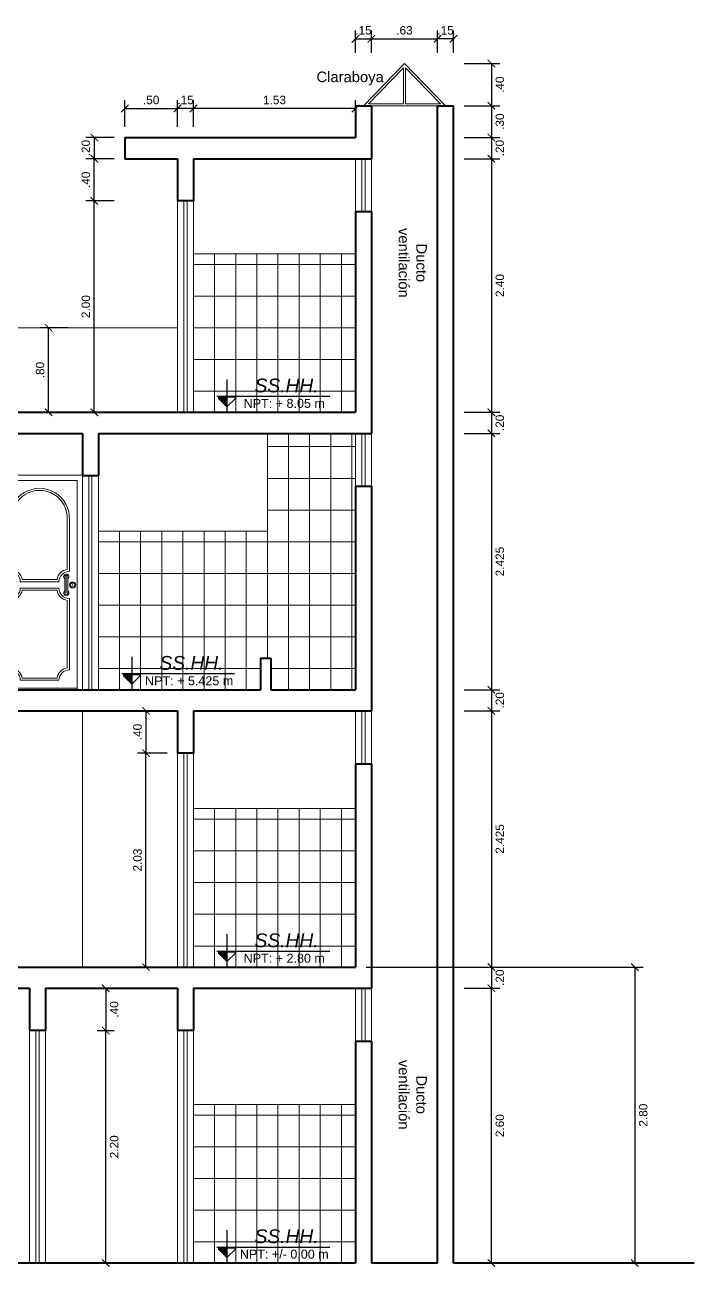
# Model space of a CAD drawing. Header units: millimetres. Extents: x 107 to 277, y 11 to 70.
# Drawn here: x 145.31 to 151.65, y 12.04 to 23.8 of the extents above; entities that cross this region are included whole.
import ezdxf

# ---------------------------------------------------------------- set-up
doc = ezdxf.new("R2010")
doc.units = ezdxf.units.MM
doc.header["$PDMODE"] = 32
doc.linetypes.add('HIDDEN2', pattern=[4.7625, 3.175, -1.5875])
doc.layers.get('0').update_dxf_attribs({"lineweight": 0})
doc.layers.get('Defpoints').update_dxf_attribs({"color": 167, "lineweight": 0})
for name, color, linetype, lineweight in [('A-Dims', 22, 'Continuous', 0), ('A-Stair', 53, 'Continuous', 0), ('A-Text', 30, 'Continuous', 30), ('A-Wall', 153, 'Continuous', 40), ('A-Window Glass', 111, 'Continuous', 0), ('ARQ-PORTAS', 124, 'Continuous', 0), ('linea fachada', 181, 'Continuous', 40), ('muros bajos', 223, 'HIDDEN2', 18)]:
    doc.layers.add(name, color=color, linetype=linetype, lineweight=lineweight)
doc.styles.add('ejes', font='swissel.ttf')
doc.dimstyles.new('DIM50', dxfattribs={"dimtxt": 0.08, "dimasz": 0.07, "dimexe": 0.08, "dimexo": 0.1, "dimgap": 0.04, "dimtad": 2, "dimzin": 4, "dimdsep": 46, "dimtxsty": 'ejes', "dimblk": 'ARCHTICK', "dimcen": 0.05, "dimadec": 0, "dimazin": 0, "dimtfac": 1, "dimtix": 1, "dimtmove": 0, "dimatfit": 3, "dimfxl": 0.08, "dimarcsym": 0})

# ---------------------------------------------------------------- blocks, each defined once
blk = doc.blocks.new('_ArchTick')
at = {"color": 0, "linetype": 'ByBlock', "const_width": 0.15}
blk.add_lwpolyline([(-0.5, -0.5), (0.5, 0.5)], dxfattribs=at)
blk = doc.blocks.new('*D335')
at = {"layer": 'A-Dims', "color": 0, "lineweight": -2}
for p, q in [((146.16, 22.733), (145.892, 22.733)), ((145.972, 22.733), (145.972, 22.533)), ((146.16, 22.533), (145.892, 22.533))]:
    blk.add_line(p, q, dxfattribs=at)
at = {"layer": 'Defpoints', "color": 0}
for p in [(146.26, 22.733), (145.972, 22.533), (146.26, 22.533)]:
    blk.add_point(p, dxfattribs=at)
at = {"layer": 'A-Dims', "color": 0, "lineweight": -2, "xscale": 0.07, "yscale": 0.07, "zscale": 0.07}
for p, rotation in [((145.972, 22.733), 270), ((145.972, 22.533), 90)]:
    blk.add_blockref('_ArchTick', p, dxfattribs=dict(at, rotation=rotation))
at = {"layer": 'A-Dims', "color": 0, "insert": (145.892, 22.633), "char_height": 0.08, "attachment_point": 5, "rotation": 90, "style": 'ejes'}
blk.add_mtext('.20', dxfattribs=at)
blk = doc.blocks.new('*D336')
at = {"layer": 'A-Dims', "color": 0, "lineweight": -2}
for p, q in [((146.16, 22.533), (145.892, 22.533)), ((145.972, 22.133), (145.972, 22.533)), ((146.16, 22.133), (145.892, 22.133))]:
    blk.add_line(p, q, dxfattribs=at)
at = {"layer": 'Defpoints', "color": 0}
for p in [(145.972, 22.533), (146.26, 22.533), (146.26, 22.133)]:
    blk.add_point(p, dxfattribs=at)
at = {"layer": 'A-Dims', "color": 0, "lineweight": -2, "xscale": 0.07, "yscale": 0.07, "zscale": 0.07}
for p, rotation in [((145.972, 22.533), 90), ((145.972, 22.133), 270)]:
    blk.add_blockref('_ArchTick', p, dxfattribs=dict(at, rotation=rotation))
at = {"layer": 'A-Dims', "color": 0, "insert": (145.892, 22.333), "char_height": 0.08, "attachment_point": 5, "rotation": 90, "style": 'ejes'}
blk.add_mtext('.40', dxfattribs=at)
blk = doc.blocks.new('*D337')
at = {"layer": 'A-Dims', "color": 0, "lineweight": -2}
for p, q in [((145.726, 20.933), (145.459, 20.933)), ((145.539, 20.133), (145.539, 20.933)), ((145.726, 20.133), (145.459, 20.133))]:
    blk.add_line(p, q, dxfattribs=at)
at = {"layer": 'Defpoints', "color": 0}
for p in [(145.539, 20.933), (145.826, 20.933), (145.826, 20.133)]:
    blk.add_point(p, dxfattribs=at)
at = {"layer": 'A-Dims', "color": 0, "lineweight": -2, "xscale": 0.07, "yscale": 0.07, "zscale": 0.07}
for p, rotation in [((145.539, 20.933), 90), ((145.539, 20.133), 270)]:
    blk.add_blockref('_ArchTick', p, dxfattribs=dict(at, rotation=rotation))
at = {"layer": 'A-Dims', "color": 0, "insert": (145.459, 20.533), "char_height": 0.08, "attachment_point": 5, "rotation": 90, "style": 'ejes'}
blk.add_mtext('.80', dxfattribs=at)
blk = doc.blocks.new('*D338')
at = {"layer": 'A-Dims', "color": 0, "lineweight": -2}
for p, q in [((146.16, 22.133), (145.892, 22.133)), ((145.972, 20.133), (145.972, 22.133)), ((146.16, 20.133), (145.892, 20.133))]:
    blk.add_line(p, q, dxfattribs=at)
at = {"layer": 'Defpoints', "color": 0}
for p in [(145.972, 22.133), (146.26, 22.133), (146.26, 20.133)]:
    blk.add_point(p, dxfattribs=at)
at = {"layer": 'A-Dims', "color": 0, "lineweight": -2, "xscale": 0.07, "yscale": 0.07, "zscale": 0.07}
for p, rotation in [((145.972, 22.133), 90), ((145.972, 20.133), 270)]:
    blk.add_blockref('_ArchTick', p, dxfattribs=dict(at, rotation=rotation))
at = {"layer": 'A-Dims', "color": 0, "insert": (145.892, 21.133), "char_height": 0.08, "attachment_point": 5, "rotation": 90, "style": 'ejes'}
blk.add_mtext('2.00', dxfattribs=at)
blk = doc.blocks.new('*D339')
at = {"layer": 'A-Dims', "color": 0, "lineweight": -2}
for p, q in [((146.26, 22.833), (146.26, 23.088)), ((146.76, 22.833), (146.76, 23.088)), ((146.26, 23.008), (146.76, 23.008))]:
    blk.add_line(p, q, dxfattribs=at)
at = {"layer": 'Defpoints', "color": 0}
for p in [(146.76, 23.008), (146.26, 22.733), (146.76, 22.733)]:
    blk.add_point(p, dxfattribs=at)
at = {"layer": 'A-Dims', "color": 0, "lineweight": -2, "xscale": 0.07, "yscale": 0.07, "zscale": 0.07, "rotation": 180}
blk.add_blockref('_ArchTick', (146.26, 23.008), dxfattribs=at)
at = {"layer": 'A-Dims', "color": 0, "lineweight": -2, "xscale": 0.07, "yscale": 0.07, "zscale": 0.07}
blk.add_blockref('_ArchTick', (146.76, 23.008), dxfattribs=at)
at = {"layer": 'A-Dims', "color": 0, "insert": (146.51, 23.088), "char_height": 0.08, "attachment_point": 5, "style": 'ejes'}
blk.add_mtext('.50', dxfattribs=at)
blk = doc.blocks.new('*D340')
at = {"layer": 'A-Dims', "color": 0, "lineweight": -2}
for p, q in [((146.76, 22.833), (146.76, 23.088)), ((146.91, 22.833), (146.91, 23.088)), ((146.91, 23.008), (146.76, 23.008))]:
    blk.add_line(p, q, dxfattribs=at)
at = {"layer": 'Defpoints', "color": 0}
for p in [(146.76, 23.008), (146.76, 22.733), (146.91, 22.733)]:
    blk.add_point(p, dxfattribs=at)
at = {"layer": 'A-Dims', "color": 0, "lineweight": -2, "xscale": 0.07, "yscale": 0.07, "zscale": 0.07}
blk.add_blockref('_ArchTick', (146.76, 23.008), dxfattribs=at)
at = {"layer": 'A-Dims', "color": 0, "lineweight": -2, "xscale": 0.07, "yscale": 0.07, "zscale": 0.07, "rotation": 180}
blk.add_blockref('_ArchTick', (146.91, 23.008), dxfattribs=at)
at = {"layer": 'A-Dims', "color": 0, "insert": (146.835, 23.088), "char_height": 0.08, "attachment_point": 5, "style": 'ejes'}
blk.add_mtext('.15', dxfattribs=at)
blk = doc.blocks.new('*D341')
at = {"layer": 'A-Dims', "color": 0, "lineweight": -2}
for p, q in [((146.91, 22.833), (146.91, 23.088)), ((148.444, 22.833), (148.444, 23.088)), ((148.444, 23.008), (146.91, 23.008))]:
    blk.add_line(p, q, dxfattribs=at)
at = {"layer": 'Defpoints', "color": 0}
for p in [(146.91, 23.008), (146.91, 22.733), (148.444, 22.733)]:
    blk.add_point(p, dxfattribs=at)
at = {"layer": 'A-Dims', "color": 0, "lineweight": -2, "xscale": 0.07, "yscale": 0.07, "zscale": 0.07, "rotation": 180}
blk.add_blockref('_ArchTick', (146.91, 23.008), dxfattribs=at)
at = {"layer": 'A-Dims', "color": 0, "lineweight": -2, "xscale": 0.07, "yscale": 0.07, "zscale": 0.07}
blk.add_blockref('_ArchTick', (148.444, 23.008), dxfattribs=at)
at = {"layer": 'A-Dims', "color": 0, "insert": (147.677, 23.088), "char_height": 0.08, "attachment_point": 5, "style": 'ejes'}
blk.add_mtext('1.53', dxfattribs=at)
blk = doc.blocks.new('*D342')
at = {"layer": 'A-Dims', "color": 0, "lineweight": -2}
for p, q in [((145.999, 14.683), (146.16, 14.683)), ((146.08, 14.683), (146.08, 14.283)), ((145.999, 14.283), (146.16, 14.283))]:
    blk.add_line(p, q, dxfattribs=at)
at = {"layer": 'Defpoints', "color": 0}
for p in [(145.899, 14.683), (145.899, 14.283), (146.08, 14.283)]:
    blk.add_point(p, dxfattribs=at)
at = {"layer": 'A-Dims', "color": 0, "lineweight": -2, "xscale": 0.07, "yscale": 0.07, "zscale": 0.07}
for p, rotation in [((146.08, 14.683), 90), ((146.08, 14.283), 270)]:
    blk.add_blockref('_ArchTick', p, dxfattribs=dict(at, rotation=rotation))
at = {"layer": 'A-Dims', "color": 0, "insert": (146.16, 14.483), "char_height": 0.08, "attachment_point": 5, "rotation": 90, "style": 'ejes'}
blk.add_mtext('.40', dxfattribs=at)
blk = doc.blocks.new('*D343')
at = {"layer": 'A-Dims', "color": 0, "lineweight": -2}
for p, q in [((145.999, 14.283), (146.16, 14.283)), ((146.08, 12.083), (146.08, 14.283)), ((145.999, 12.083), (146.16, 12.083))]:
    blk.add_line(p, q, dxfattribs=at)
at = {"layer": 'Defpoints', "color": 0}
for p in [(145.899, 14.283), (146.08, 14.283), (145.899, 12.083)]:
    blk.add_point(p, dxfattribs=at)
at = {"layer": 'A-Dims', "color": 0, "lineweight": -2, "xscale": 0.07, "yscale": 0.07, "zscale": 0.07}
for p, rotation in [((146.08, 14.283), 90), ((146.08, 12.083), 270)]:
    blk.add_blockref('_ArchTick', p, dxfattribs=dict(at, rotation=rotation))
at = {"layer": 'A-Dims', "color": 0, "insert": (146.16, 13.183), "char_height": 0.08, "attachment_point": 5, "rotation": 90, "style": 'ejes'}
blk.add_mtext('2.20', dxfattribs=at)
blk = doc.blocks.new('*D349')
at = {"layer": 'A-Dims', "color": 0, "lineweight": -2}
for p, q in [((146.66, 17.308), (146.381, 17.308)), ((146.461, 17.308), (146.461, 16.908)), ((146.66, 16.908), (146.381, 16.908))]:
    blk.add_line(p, q, dxfattribs=at)
at = {"layer": 'Defpoints', "color": 0}
for p in [(146.76, 17.308), (146.461, 16.908), (146.76, 16.908)]:
    blk.add_point(p, dxfattribs=at)
at = {"layer": 'A-Dims', "color": 0, "lineweight": -2, "xscale": 0.07, "yscale": 0.07, "zscale": 0.07}
for p, rotation in [((146.461, 17.308), 90), ((146.461, 16.908), 270)]:
    blk.add_blockref('_ArchTick', p, dxfattribs=dict(at, rotation=rotation))
at = {"layer": 'A-Dims', "color": 0, "insert": (146.381, 17.108), "char_height": 0.08, "attachment_point": 5, "rotation": 90, "style": 'ejes'}
blk.add_mtext('.40', dxfattribs=at)
blk = doc.blocks.new('*D350')
at = {"layer": 'A-Dims', "color": 0, "lineweight": -2}
for p, q in [((146.66, 16.908), (146.381, 16.908)), ((146.461, 14.883), (146.461, 16.908)), ((146.66, 14.883), (146.381, 14.883))]:
    blk.add_line(p, q, dxfattribs=at)
at = {"layer": 'Defpoints', "color": 0}
for p in [(146.461, 16.908), (146.76, 16.908), (146.76, 14.883)]:
    blk.add_point(p, dxfattribs=at)
at = {"layer": 'A-Dims', "color": 0, "lineweight": -2, "xscale": 0.07, "yscale": 0.07, "zscale": 0.07}
for p, rotation in [((146.461, 16.908), 90), ((146.461, 14.883), 270)]:
    blk.add_blockref('_ArchTick', p, dxfattribs=dict(at, rotation=rotation))
at = {"layer": 'A-Dims', "color": 0, "insert": (146.381, 15.896), "char_height": 0.08, "attachment_point": 5, "rotation": 90, "style": 'ejes'}
blk.add_mtext('2.03', dxfattribs=at)
blk = doc.blocks.new('*D351')
at = {"layer": 'A-Dims', "color": 0, "lineweight": -2}
for p, q in [((149.221, 23.533), (149.221, 23.747)), ((149.371, 23.533), (149.371, 23.747)), ((149.371, 23.667), (149.221, 23.667))]:
    blk.add_line(p, q, dxfattribs=at)
at = {"layer": 'Defpoints', "color": 0}
for p in [(149.221, 23.667), (149.221, 23.433), (149.371, 23.433)]:
    blk.add_point(p, dxfattribs=at)
at = {"layer": 'A-Dims', "color": 0, "lineweight": -2, "xscale": 0.07, "yscale": 0.07, "zscale": 0.07}
blk.add_blockref('_ArchTick', (149.221, 23.667), dxfattribs=at)
at = {"layer": 'A-Dims', "color": 0, "lineweight": -2, "xscale": 0.07, "yscale": 0.07, "zscale": 0.07, "rotation": 180}
blk.add_blockref('_ArchTick', (149.371, 23.667), dxfattribs=at)
at = {"layer": 'A-Dims', "color": 0, "insert": (149.296, 23.747), "char_height": 0.08, "attachment_point": 5, "style": 'ejes'}
blk.add_mtext('.15', dxfattribs=at)
blk = doc.blocks.new('*D352')
at = {"layer": 'A-Dims', "color": 0, "lineweight": -2}
for p, q in [((148.594, 23.533), (148.594, 23.747)), ((149.221, 23.533), (149.221, 23.747)), ((148.594, 23.667), (149.221, 23.667))]:
    blk.add_line(p, q, dxfattribs=at)
at = {"layer": 'Defpoints', "color": 0}
for p in [(149.221, 23.667), (148.594, 23.433), (149.221, 23.433)]:
    blk.add_point(p, dxfattribs=at)
at = {"layer": 'A-Dims', "color": 0, "lineweight": -2, "xscale": 0.07, "yscale": 0.07, "zscale": 0.07, "rotation": 180}
blk.add_blockref('_ArchTick', (148.594, 23.667), dxfattribs=at)
at = {"layer": 'A-Dims', "color": 0, "lineweight": -2, "xscale": 0.07, "yscale": 0.07, "zscale": 0.07}
blk.add_blockref('_ArchTick', (149.221, 23.667), dxfattribs=at)
at = {"layer": 'A-Dims', "color": 0, "insert": (148.907, 23.747), "char_height": 0.08, "attachment_point": 5, "style": 'ejes'}
blk.add_mtext('.63', dxfattribs=at)
blk = doc.blocks.new('*D353')
at = {"layer": 'A-Dims', "color": 0, "lineweight": -2}
for p, q in [((148.444, 23.533), (148.444, 23.747)), ((148.594, 23.533), (148.594, 23.747)), ((148.444, 23.667), (148.594, 23.667))]:
    blk.add_line(p, q, dxfattribs=at)
at = {"layer": 'Defpoints', "color": 0}
for p in [(148.594, 23.667), (148.444, 23.433), (148.594, 23.433)]:
    blk.add_point(p, dxfattribs=at)
at = {"layer": 'A-Dims', "color": 0, "lineweight": -2, "xscale": 0.07, "yscale": 0.07, "zscale": 0.07}
blk.add_blockref('_ArchTick', (148.444, 23.667), dxfattribs=at)
at = {"layer": 'A-Dims', "color": 0, "lineweight": -2, "xscale": 0.07, "yscale": 0.07, "zscale": 0.07, "rotation": 180}
blk.add_blockref('_ArchTick', (148.594, 23.667), dxfattribs=at)
at = {"layer": 'A-Dims', "color": 0, "insert": (148.519, 23.747), "char_height": 0.08, "attachment_point": 5, "style": 'ejes'}
blk.add_mtext('.15', dxfattribs=at)
blk = doc.blocks.new('A$C5F8158DF')
at = {"layer": 'ARQ-PORTAS'}
for p, q in [((0, 2.05), (0.82, 2.05)), ((0, 2.05), (0, 0)), ((0.82, 2.05), (0.82, 0)), ((0.05, 2), (0.77, 2)), ((0.05, 0), (0.05, 2)), ((0.05, 2), (0.05, 0.015)), ((0.77, 2), (0.77, 0)), ((0.125, 1.625), (0.125, 1.132)), ((0.145, 1.625), (0.145, 1.151)), ((0.675, 1.151), (0.675, 1.625)), ((0.695, 1.132), (0.695, 1.625)), ((0.14, 0.924), (0.14, 1.08)), ((0.155, 0.924), (0.155, 1.095)), ((0.17, 0.924), (0.17, 1.08)), ((0.595, 1.032), (0.225, 1.032)), ((0.595, 0.972), (0.225, 0.972)), ((0.577, 1.052), (0.243, 1.052)), ((0.577, 0.952), (0.243, 0.952)), ((0.125, 0.872), (0.125, 0.19)), ((0.145, 0.854), (0.145, 0.208)), ((0.675, 0.208), (0.675, 0.854)), ((0.695, 0.19), (0.695, 0.872)), ((0.77, 0.015), (0.05, 0.015)), ((0.595, 0.09), (0.225, 0.09)), ((0.577, 0.11), (0.243, 0.11)), ((0.05, 0), (0, 0)), ((0.77, 0), (0.05, 0)), ((0.77, 0), (0.82, 0))]:
    blk.add_line(p, q, dxfattribs=at)
at = {"layer": 'ARQ-PORTAS', "const_width": 0.005}
blk.add_lwpolyline([(0.093, 1.018), (0.093, 1.012), (0.097, 1.008), (0.097, 1.002), (0.095, 1), (0.095, 0.997), (0.094, 0.993), (0.095, 0.991), (0.096, 0.989)], dxfattribs=at)
at = {"layer": 'ARQ-PORTAS'}
for radius in [0.03, 0.02]:
    blk.add_circle((0.094, 1.002), radius, dxfattribs=at)
for centre, radius, start, end in [((0.41, 1.64), 0.285, 357.0624, 182.9376), ((0.41, 1.64), 0.265, 356.8469, 183.1531), ((0.125, 1.032), 0.1, 0, 90), ((0.155, 1.08), 0.025, 306.8699, 233.1301), ((0.155, 1.08), 0.015, 0, 180), ((0.125, 1.032), 0.12, 9.5941, 80.4059), ((0.695, 1.032), 0.12, 99.5941, 170.4059), ((0.695, 1.032), 0.1, 90, 180), ((0.125, 0.972), 0.1, 270, 0), ((0.125, 0.972), 0.12, 279.5941, 350.4059), ((0.695, 0.972), 0.12, 189.5941, 260.4059), ((0.695, 0.972), 0.1, 180, 270), ((0.155, 0.924), 0.025, 126.8699, 53.1301), ((0.155, 0.924), 0.015, 180, 0), ((0.125, 0.09), 0.1, 0, 90), ((0.125, 0.09), 0.12, 9.5941, 80.4059), ((0.695, 0.09), 0.12, 99.5941, 170.4059), ((0.695, 0.09), 0.1, 90, 180)]:
    blk.add_arc(centre, radius, start, end, dxfattribs=at)
blk = doc.blocks.new('*D356')
at = {"layer": 'A-Dims', "color": 0, "lineweight": -2}
for p, q in [((149.471, 14.683), (149.81, 14.683)), ((149.73, 12.083), (149.73, 14.683)), ((149.471, 12.083), (149.81, 12.083))]:
    blk.add_line(p, q, dxfattribs=at)
at = {"layer": 'Defpoints', "color": 0}
for p in [(149.371, 14.683), (149.73, 14.683), (149.371, 12.083)]:
    blk.add_point(p, dxfattribs=at)
at = {"layer": 'A-Dims', "color": 0, "lineweight": -2, "xscale": 0.07, "yscale": 0.07, "zscale": 0.07}
for p, rotation in [((149.73, 14.683), 90), ((149.73, 12.083), 270)]:
    blk.add_blockref('_ArchTick', p, dxfattribs=dict(at, rotation=rotation))
at = {"layer": 'A-Dims', "color": 0, "insert": (149.81, 13.383), "char_height": 0.08, "attachment_point": 5, "rotation": 90, "style": 'ejes'}
blk.add_mtext('2.60', dxfattribs=at)
blk = doc.blocks.new('*D357')
at = {"layer": 'A-Dims', "color": 0, "lineweight": -2}
for p, q in [((149.471, 14.883), (149.81, 14.883)), ((149.73, 14.883), (149.73, 14.683)), ((149.471, 14.683), (149.81, 14.683))]:
    blk.add_line(p, q, dxfattribs=at)
at = {"layer": 'Defpoints', "color": 0}
for p in [(149.371, 14.883), (149.371, 14.683), (149.73, 14.683)]:
    blk.add_point(p, dxfattribs=at)
at = {"layer": 'A-Dims', "color": 0, "lineweight": -2, "xscale": 0.07, "yscale": 0.07, "zscale": 0.07}
for p, rotation in [((149.73, 14.883), 270), ((149.73, 14.683), 90)]:
    blk.add_blockref('_ArchTick', p, dxfattribs=dict(at, rotation=rotation))
at = {"layer": 'A-Dims', "color": 0, "insert": (149.81, 14.783), "char_height": 0.08, "attachment_point": 5, "rotation": 90, "style": 'ejes'}
blk.add_mtext('.20', dxfattribs=at)
blk = doc.blocks.new('*D358')
at = {"layer": 'A-Dims', "color": 0, "lineweight": -2}
for p, q in [((149.471, 17.308), (149.81, 17.308)), ((149.73, 17.308), (149.73, 14.883)), ((149.471, 14.883), (149.81, 14.883))]:
    blk.add_line(p, q, dxfattribs=at)
at = {"layer": 'Defpoints', "color": 0}
for p in [(149.371, 17.308), (149.371, 14.883), (149.73, 14.883)]:
    blk.add_point(p, dxfattribs=at)
at = {"layer": 'A-Dims', "color": 0, "lineweight": -2, "xscale": 0.07, "yscale": 0.07, "zscale": 0.07}
for p, rotation in [((149.73, 17.308), 90), ((149.73, 14.883), 270)]:
    blk.add_blockref('_ArchTick', p, dxfattribs=dict(at, rotation=rotation))
at = {"layer": 'A-Dims', "color": 0, "insert": (149.81, 16.096), "char_height": 0.08, "attachment_point": 5, "rotation": 90, "style": 'ejes'}
blk.add_mtext('2.425', dxfattribs=at)
blk = doc.blocks.new('*D359')
at = {"layer": 'A-Dims', "color": 0, "lineweight": -2}
for p, q in [((149.471, 17.508), (149.81, 17.508)), ((149.73, 17.508), (149.73, 17.308)), ((149.471, 17.308), (149.81, 17.308))]:
    blk.add_line(p, q, dxfattribs=at)
at = {"layer": 'Defpoints', "color": 0}
for p in [(149.371, 17.508), (149.371, 17.308), (149.73, 17.308)]:
    blk.add_point(p, dxfattribs=at)
at = {"layer": 'A-Dims', "color": 0, "lineweight": -2, "xscale": 0.07, "yscale": 0.07, "zscale": 0.07}
for p, rotation in [((149.73, 17.508), 270), ((149.73, 17.308), 90)]:
    blk.add_blockref('_ArchTick', p, dxfattribs=dict(at, rotation=rotation))
at = {"layer": 'A-Dims', "color": 0, "insert": (149.81, 17.408), "char_height": 0.08, "attachment_point": 5, "rotation": 90, "style": 'ejes'}
blk.add_mtext('.20', dxfattribs=at)
blk = doc.blocks.new('*D360')
at = {"layer": 'A-Dims', "color": 0, "lineweight": -2}
for p, q in [((149.471, 19.933), (149.81, 19.933)), ((149.73, 19.933), (149.73, 17.508)), ((149.471, 17.508), (149.81, 17.508))]:
    blk.add_line(p, q, dxfattribs=at)
at = {"layer": 'Defpoints', "color": 0}
for p in [(149.371, 19.933), (149.371, 17.508), (149.73, 17.508)]:
    blk.add_point(p, dxfattribs=at)
at = {"layer": 'A-Dims', "color": 0, "lineweight": -2, "xscale": 0.07, "yscale": 0.07, "zscale": 0.07}
for p, rotation in [((149.73, 19.933), 90), ((149.73, 17.508), 270)]:
    blk.add_blockref('_ArchTick', p, dxfattribs=dict(at, rotation=rotation))
at = {"layer": 'A-Dims', "color": 0, "insert": (149.81, 18.721), "char_height": 0.08, "attachment_point": 5, "rotation": 90, "style": 'ejes'}
blk.add_mtext('2.425', dxfattribs=at)
blk = doc.blocks.new('*D361')
at = {"layer": 'A-Dims', "color": 0, "lineweight": -2}
for p, q in [((149.471, 20.133), (149.81, 20.133)), ((149.73, 20.133), (149.73, 19.933)), ((149.471, 19.933), (149.81, 19.933))]:
    blk.add_line(p, q, dxfattribs=at)
at = {"layer": 'Defpoints', "color": 0}
for p in [(149.371, 20.133), (149.371, 19.933), (149.73, 19.933)]:
    blk.add_point(p, dxfattribs=at)
at = {"layer": 'A-Dims', "color": 0, "lineweight": -2, "xscale": 0.07, "yscale": 0.07, "zscale": 0.07}
for p, rotation in [((149.73, 20.133), 270), ((149.73, 19.933), 90)]:
    blk.add_blockref('_ArchTick', p, dxfattribs=dict(at, rotation=rotation))
at = {"layer": 'A-Dims', "color": 0, "insert": (149.81, 20.033), "char_height": 0.08, "attachment_point": 5, "rotation": 90, "style": 'ejes'}
blk.add_mtext('.20', dxfattribs=at)
blk = doc.blocks.new('*D362')
at = {"layer": 'A-Dims', "color": 0, "lineweight": -2}
for p, q in [((149.471, 22.533), (149.81, 22.533)), ((149.73, 22.533), (149.73, 20.133)), ((149.471, 20.133), (149.81, 20.133))]:
    blk.add_line(p, q, dxfattribs=at)
at = {"layer": 'Defpoints', "color": 0}
for p in [(149.371, 22.533), (149.371, 20.133), (149.73, 20.133)]:
    blk.add_point(p, dxfattribs=at)
at = {"layer": 'A-Dims', "color": 0, "lineweight": -2, "xscale": 0.07, "yscale": 0.07, "zscale": 0.07}
for p, rotation in [((149.73, 22.533), 90), ((149.73, 20.133), 270)]:
    blk.add_blockref('_ArchTick', p, dxfattribs=dict(at, rotation=rotation))
at = {"layer": 'A-Dims', "color": 0, "insert": (149.81, 21.333), "char_height": 0.08, "attachment_point": 5, "rotation": 90, "style": 'ejes'}
blk.add_mtext('2.40', dxfattribs=at)
blk = doc.blocks.new('*D363')
at = {"layer": 'A-Dims', "color": 0, "lineweight": -2}
for p, q in [((149.471, 22.733), (149.81, 22.733)), ((149.73, 22.733), (149.73, 22.533)), ((149.471, 22.533), (149.81, 22.533))]:
    blk.add_line(p, q, dxfattribs=at)
at = {"layer": 'Defpoints', "color": 0}
for p in [(149.371, 22.733), (149.371, 22.533), (149.73, 22.533)]:
    blk.add_point(p, dxfattribs=at)
at = {"layer": 'A-Dims', "color": 0, "lineweight": -2, "xscale": 0.07, "yscale": 0.07, "zscale": 0.07}
for p, rotation in [((149.73, 22.733), 270), ((149.73, 22.533), 90)]:
    blk.add_blockref('_ArchTick', p, dxfattribs=dict(at, rotation=rotation))
at = {"layer": 'A-Dims', "color": 0, "insert": (149.81, 22.633), "char_height": 0.08, "attachment_point": 5, "rotation": 90, "style": 'ejes'}
blk.add_mtext('.20', dxfattribs=at)
blk = doc.blocks.new('*D364')
at = {"layer": 'A-Dims', "color": 0, "lineweight": -2}
for p, q in [((149.471, 23.033), (149.81, 23.033)), ((149.73, 23.033), (149.73, 22.733)), ((149.471, 22.733), (149.81, 22.733))]:
    blk.add_line(p, q, dxfattribs=at)
at = {"layer": 'Defpoints', "color": 0}
for p in [(149.371, 23.033), (149.371, 22.733), (149.73, 22.733)]:
    blk.add_point(p, dxfattribs=at)
at = {"layer": 'A-Dims', "color": 0, "lineweight": -2, "xscale": 0.07, "yscale": 0.07, "zscale": 0.07}
for p, rotation in [((149.73, 23.033), 90), ((149.73, 22.733), 270)]:
    blk.add_blockref('_ArchTick', p, dxfattribs=dict(at, rotation=rotation))
at = {"layer": 'A-Dims', "color": 0, "insert": (149.81, 22.883), "char_height": 0.08, "attachment_point": 5, "rotation": 90, "style": 'ejes'}
blk.add_mtext('.30', dxfattribs=at)
blk = doc.blocks.new('*D365')
at = {"layer": 'A-Dims', "color": 0, "lineweight": -2}
for p, q in [((149.471, 23.433), (149.81, 23.433)), ((149.73, 23.433), (149.73, 23.033)), ((149.471, 23.033), (149.81, 23.033))]:
    blk.add_line(p, q, dxfattribs=at)
at = {"layer": 'Defpoints', "color": 0}
for p in [(149.371, 23.433), (149.371, 23.033), (149.73, 23.033)]:
    blk.add_point(p, dxfattribs=at)
at = {"layer": 'A-Dims', "color": 0, "lineweight": -2, "xscale": 0.07, "yscale": 0.07, "zscale": 0.07}
for p, rotation in [((149.73, 23.433), 90), ((149.73, 23.033), 270)]:
    blk.add_blockref('_ArchTick', p, dxfattribs=dict(at, rotation=rotation))
at = {"layer": 'A-Dims', "color": 0, "insert": (149.81, 23.233), "char_height": 0.08, "attachment_point": 5, "rotation": 90, "style": 'ejes'}
blk.add_mtext('.40', dxfattribs=at)
blk = doc.blocks.new('*D417')
at = {"layer": 'A-Stair', "color": 0, "lineweight": -2}
for p, q in [((148.544, 14.883), (151.167, 14.883)), ((151.087, 14.883), (151.087, 12.083)), ((149.461, 12.083), (151.167, 12.083))]:
    blk.add_line(p, q, dxfattribs=at)
at = {"layer": 'Defpoints', "color": 0}
for p in [(148.444, 14.883), (149.361, 12.083), (151.087, 12.083)]:
    blk.add_point(p, dxfattribs=at)
at = {"layer": 'A-Stair', "color": 0, "lineweight": -2, "xscale": 0.07, "yscale": 0.07, "zscale": 0.07}
for p, rotation in [((151.087, 14.883), 90), ((151.087, 12.083), 270)]:
    blk.add_blockref('_ArchTick', p, dxfattribs=dict(at, rotation=rotation))
at = {"layer": 'A-Stair', "color": 0, "insert": (151.167, 13.483), "char_height": 0.08, "attachment_point": 5, "rotation": 90, "style": 'ejes'}
blk.add_mtext('2.80', dxfattribs=at)

msp = doc.modelspace()

# ---------------------------------------------------------------- hatches: boundary and pattern name
at = {"layer": 'A-Text'}
for points in [[(147.227, 20.185), (147.227, 20.275), (147.147, 20.275), (147.147, 20.265)], [(146.327, 17.56), (146.327, 17.65), (146.247, 17.65), (146.247, 17.64)], [(147.227, 14.935), (147.227, 15.025), (147.147, 15.025), (147.147, 15.015)], [(147.227, 12.135), (147.227, 12.225), (147.147, 12.225), (147.147, 12.215)]]:
    msp.add_hatch(color=256, dxfattribs=at).paths.add_polyline_path(points)

# ---------------------------------------------------------------- linework, layer by layer
at = {"layer": 'A-Stair'}
for p, q in [((148.907, 23.433), (148.519, 23.033)), ((148.897, 23.394), (148.566, 23.053)), ((148.897, 23.394), (148.897, 23.053)), ((148.907, 23.433), (149.296, 23.033)), ((148.917, 23.394), (149.248, 23.053)), ((148.917, 23.394), (148.917, 23.053)), ((148.566, 23.053), (148.897, 23.053)), ((148.917, 23.053), (149.248, 23.053)), ((148.594, 23.033), (149.221, 23.033)), ((146.76, 22.133), (146.76, 20.133)), ((146.82, 22.133), (146.82, 20.133)), ((146.85, 22.133), (146.85, 20.133)), ((146.91, 22.133), (146.91, 20.133)), ((144.01, 20.933), (146.76, 20.933)), ((145.86, 19.533), (145.86, 17.508)), ((145.92, 19.533), (145.92, 17.508)), ((145.95, 19.533), (145.95, 17.508)), ((146.01, 19.533), (146.01, 17.508)), ((145.86, 17.308), (145.86, 14.883)), ((146.76, 16.908), (146.76, 14.883)), ((146.82, 16.908), (146.82, 14.883)), ((146.85, 16.908), (146.85, 14.883)), ((146.91, 16.908), (146.91, 14.883)), ((145.36, 14.283), (145.36, 12.083)), ((145.42, 14.283), (145.42, 12.083)), ((145.45, 14.283), (145.45, 12.083)), ((145.51, 14.283), (145.51, 12.083)), ((146.76, 14.283), (146.76, 12.083)), ((146.82, 14.283), (146.82, 12.083)), ((146.85, 14.283), (146.85, 12.083)), ((146.91, 14.283), (146.91, 12.083))]:
    msp.add_line(p, q, dxfattribs=at)
at = {"layer": 'A-Stair', "color": 165}
for p, q in [((148.444, 21.633), (146.91, 21.633)), ((147.11, 21.633), (147.11, 20.133)), ((147.31, 21.633), (147.31, 20.133)), ((147.51, 21.633), (147.51, 20.133)), ((147.71, 21.633), (147.71, 20.133)), ((147.91, 21.633), (147.91, 20.133)), ((148.11, 21.633), (148.11, 20.133)), ((148.31, 21.633), (148.31, 20.133)), ((148.444, 21.533), (146.91, 21.533)), ((148.444, 21.233), (146.91, 21.233)), ((148.444, 20.933), (146.91, 20.933)), ((148.444, 20.633), (146.91, 20.633)), ((148.444, 20.333), (146.91, 20.333)), ((147.61, 19.933), (147.61, 17.808)), ((147.81, 19.933), (147.81, 17.508)), ((148.01, 19.933), (148.01, 17.508)), ((148.21, 19.933), (148.21, 17.508)), ((148.41, 19.933), (148.41, 17.508)), ((148.444, 19.808), (147.61, 19.808)), ((148.444, 19.508), (147.61, 19.508)), ((148.444, 19.208), (147.61, 19.208)), ((147.61, 19.008), (146.01, 19.008)), ((146.21, 19.008), (146.21, 17.508)), ((146.41, 19.008), (146.41, 17.508)), ((146.61, 19.008), (146.61, 17.508)), ((146.81, 19.008), (146.81, 17.508)), ((147.01, 19.008), (147.01, 17.508)), ((147.21, 19.008), (147.21, 17.508)), ((147.41, 19.008), (147.41, 17.508)), ((148.444, 18.908), (146.01, 18.908)), ((148.444, 18.608), (146.01, 18.608)), ((148.444, 18.308), (146.01, 18.308)), ((148.444, 18.008), (146.01, 18.008)), ((147.544, 17.708), (146.01, 17.708)), ((148.444, 17.708), (147.644, 17.708)), ((148.444, 16.383), (146.91, 16.383)), ((147.11, 16.383), (147.11, 14.883)), ((147.31, 16.383), (147.31, 14.883)), ((147.51, 16.383), (147.51, 14.883)), ((147.71, 16.383), (147.71, 14.883)), ((147.91, 16.383), (147.91, 14.883)), ((148.11, 16.383), (148.11, 14.883)), ((148.31, 16.383), (148.31, 14.883)), ((148.444, 16.283), (146.91, 16.283)), ((148.444, 15.983), (146.91, 15.983)), ((148.444, 15.683), (146.91, 15.683)), ((148.444, 15.383), (146.91, 15.383)), ((148.444, 15.083), (146.91, 15.083)), ((148.444, 13.583), (146.91, 13.583)), ((147.11, 13.583), (147.11, 12.083)), ((147.31, 13.583), (147.31, 12.083)), ((147.51, 13.583), (147.51, 12.083)), ((147.71, 13.583), (147.71, 12.083)), ((147.91, 13.583), (147.91, 12.083)), ((148.11, 13.583), (148.11, 12.083)), ((148.31, 13.583), (148.31, 12.083)), ((148.444, 13.483), (146.91, 13.483)), ((148.444, 13.183), (146.91, 13.183)), ((148.444, 12.883), (146.91, 12.883)), ((148.444, 12.583), (146.91, 12.583)), ((148.444, 12.283), (146.91, 12.283))]:
    msp.add_line(p, q, dxfattribs=at)
at = {"layer": 'A-Text'}
for p, q in [((147.227, 20.444), (147.227, 20.133)), ((147.131, 20.285), (148.2, 20.285)), ((146.327, 17.819), (146.327, 17.508)), ((146.231, 17.66), (147.3, 17.66)), ((147.227, 15.194), (147.227, 14.883)), ((147.131, 15.035), (148.2, 15.035)), ((147.227, 12.394), (147.227, 12.083)), ((147.131, 12.235), (148.2, 12.235))]:
    msp.add_line(p, q, dxfattribs=at)
for points in [[(147.227, 20.185), (147.307, 20.265), (147.307, 20.275), (147.147, 20.275), (147.147, 20.265), (147.227, 20.185)], [(146.327, 17.56), (146.407, 17.64), (146.407, 17.65), (146.247, 17.65), (146.247, 17.64), (146.327, 17.56)], [(147.227, 14.935), (147.307, 15.015), (147.307, 15.025), (147.147, 15.025), (147.147, 15.015), (147.227, 14.935)], [(147.227, 12.135), (147.307, 12.215), (147.307, 12.225), (147.147, 12.225), (147.147, 12.215), (147.227, 12.135)]]:
    msp.add_lwpolyline(points, dxfattribs=at)
at = {"layer": 'A-Wall', "color": 201}
for p, q in [((148.444, 12.083), (142.889, 12.083)), ((149.221, 12.083), (148.594, 12.083)), ((151.649, 12.083), (149.371, 12.083))]:
    msp.add_line(p, q, dxfattribs=at)
at = {"layer": 'A-Window Glass'}
for p, q in [((148.504, 22.033), (148.504, 22.533)), ((148.534, 22.033), (148.534, 22.533)), ((148.504, 19.433), (148.504, 19.933)), ((148.534, 19.433), (148.534, 19.933)), ((148.504, 16.808), (148.504, 17.308)), ((148.534, 16.808), (148.534, 17.308)), ((148.504, 14.183), (148.504, 14.683)), ((148.534, 14.183), (148.534, 14.683))]:
    msp.add_line(p, q, dxfattribs=at)
at = {"layer": 'linea fachada'}
for p, q in [((148.444, 23.033), (148.444, 22.733)), ((148.444, 23.033), (148.594, 23.033)), ((148.594, 23.033), (148.594, 22.533)), ((149.221, 12.083), (149.221, 23.033)), ((149.221, 23.033), (149.371, 23.033)), ((149.371, 12.083), (149.371, 23.033)), ((146.26, 22.733), (148.444, 22.733)), ((146.26, 22.733), (146.26, 22.533)), ((146.26, 22.533), (146.76, 22.533)), ((146.76, 22.533), (146.76, 22.133)), ((146.91, 22.533), (148.594, 22.533)), ((146.91, 22.533), (146.91, 22.133)), ((146.91, 22.133), (146.76, 22.133)), ((148.444, 22.033), (148.444, 20.133)), ((148.444, 22.033), (148.594, 22.033)), ((148.594, 22.033), (148.594, 19.933)), ((143.11, 20.133), (148.444, 20.133)), ((143.283, 19.933), (145.86, 19.933)), ((145.86, 19.933), (145.86, 19.533)), ((146.01, 19.933), (148.594, 19.933)), ((146.01, 19.933), (146.01, 19.533)), ((146.01, 19.533), (145.86, 19.533)), ((148.444, 19.433), (148.444, 17.508)), ((148.444, 19.433), (148.594, 19.433)), ((148.594, 19.433), (148.594, 17.308)), ((147.544, 17.808), (147.644, 17.808)), ((147.544, 17.808), (147.544, 17.508)), ((147.644, 17.808), (147.644, 17.508)), ((143.11, 17.508), (147.544, 17.508)), ((147.644, 17.508), (148.444, 17.508)), ((143.283, 17.308), (146.76, 17.308)), ((146.76, 17.308), (146.76, 16.908)), ((146.91, 17.308), (148.594, 17.308)), ((146.91, 17.308), (146.91, 16.908)), ((146.91, 16.908), (146.76, 16.908)), ((148.444, 16.808), (148.444, 14.883)), ((148.444, 16.808), (148.594, 16.808)), ((148.594, 16.808), (148.594, 14.683)), ((144.494, 14.883), (148.444, 14.883)), ((144.667, 14.683), (145.36, 14.683)), ((145.36, 14.683), (145.36, 14.283)), ((145.51, 14.683), (146.76, 14.683)), ((145.51, 14.683), (145.51, 14.283)), ((146.76, 14.683), (146.76, 14.283)), ((146.91, 14.683), (148.594, 14.683)), ((146.91, 14.683), (146.91, 14.283)), ((145.51, 14.283), (145.36, 14.283)), ((146.91, 14.283), (146.76, 14.283)), ((148.444, 14.183), (148.594, 14.183)), ((148.444, 14.183), (148.444, 12.083)), ((148.594, 14.183), (148.594, 12.083))]:
    msp.add_line(p, q, dxfattribs=at)
at = {"layer": 'muros bajos'}
for p, q in [((148.444, 22.033), (148.444, 22.533)), ((148.594, 22.033), (148.594, 22.533)), ((148.444, 19.433), (148.444, 19.933)), ((148.594, 19.433), (148.594, 19.933)), ((148.444, 16.808), (148.444, 17.308)), ((148.594, 16.808), (148.594, 17.308)), ((148.444, 14.183), (148.444, 14.683)), ((148.594, 14.183), (148.594, 14.683))]:
    msp.add_line(p, q, dxfattribs=at)

# ---------------------------------------------------------------- block references
at = {"layer": 'ARQ-PORTAS', "xscale": -0.9900000000000091, "yscale": 0.990000000000002, "zscale": 0.99}
msp.add_blockref('A$C5F8158DF', (145.86, 17.508), dxfattribs=at)

# ---------------------------------------------------------------- texts
at = {"layer": 'A-Text', "attachment_point": 1}
for s, insert, char_height, width in [('\\pxqc;{\\fArial|b0|i0|c0|p34;Claraboya}', (147.654, 23.357), 0.1, 1.47777), ('\\pxqc;{\\fArial|b0|i1|c0|p34;SS.HH.}', (146.831, 20.452), 0.13, 1.92123), ('\\pxqc;{\\fArial|b0|i0|c0|p34;NPT: + 8.05 m}', (146.809, 20.26), 0.085, 1.92123), ('\\pxqc;{\\fArial|b0|i1|c0|p34;SS.HH.}', (145.931, 17.827), 0.13, 1.92123), ('\\pxqc;{\\fArial|b0|i0|c0|p34;NPT: + 5.425 m}', (145.909, 17.635), 0.085, 1.92123), ('\\pxqc;{\\fArial|b0|i1|c0|p34;SS.HH.}', (146.831, 15.202), 0.13, 1.92123), ('\\pxqc;{\\fArial|b0|i0|c0|p34;NPT: + 2.80 m}', (146.809, 15.01), 0.085, 1.92123), ('\\pxqc;{\\fArial|b0|i1|c0|p34;SS.HH.}', (146.831, 12.402), 0.13, 1.92123), ('\\pxqc;{\\fArial|b0|i0|c0|p34;NPT: +/- 0.00 m}', (146.809, 12.21), 0.085, 1.92123)]:
    msp.add_mtext(s, dxfattribs=dict(at, insert=insert, char_height=char_height, width=width))
at = {"layer": 'A-Text', "char_height": 0.1, "width": 1.47777, "attachment_point": 1, "rotation": 270}
for insert in [(149.119, 22.286), (149.119, 14.415)]:
    msp.add_mtext('\\pxqc;{\\fArial|b0|i0|c0|p34;Ducto\\Pventilación}', dxfattribs=dict(at, insert=insert))

# ---------------------------------------------------------------- dimensions: what is measured, and where the dimension line sits
at = {"layer": 'A-Dims'}
for base, p1, p2, picture, middle in [((148.594, 23.667), (148.444, 23.433), (148.594, 23.433), '*D353', (148.519, 23.747)), ((149.221, 23.667), (148.594, 23.433), (149.221, 23.433), '*D352', (148.907, 23.747)), ((149.221, 23.667), (149.371, 23.433), (149.221, 23.433), '*D351', (149.296, 23.747)), ((146.76, 23.008), (146.26, 22.733), (146.76, 22.733), '*D339', (146.51, 23.088)), ((146.76, 23.008), (146.91, 22.733), (146.76, 22.733), '*D340', (146.835, 23.088)), ((146.91, 23.008), (148.444, 22.733), (146.91, 22.733), '*D341', (147.677, 23.088))]:
    dim = msp.add_linear_dim(base=base, p1=p1, p2=p2, dimstyle='DIM50', dxfattribs=at)
    dim.commit()
    dim.dimension.update_dxf_attribs({"geometry": picture, "text_midpoint": middle})
for base, p1, p2, picture, middle in [((149.73, 23.033), (149.371, 23.433), (149.371, 23.033), '*D365', (149.81, 23.233)), ((149.73, 22.733), (149.371, 23.033), (149.371, 22.733), '*D364', (149.81, 22.883)), ((145.972, 22.533), (146.26, 22.733), (146.26, 22.533), '*D335', (145.892, 22.633)), ((149.73, 22.533), (149.371, 22.733), (149.371, 22.533), '*D363', (149.81, 22.633)), ((145.972, 22.533), (146.26, 22.133), (146.26, 22.533), '*D336', (145.892, 22.333)), ((149.73, 20.133), (149.371, 22.533), (149.371, 20.133), '*D362', (149.81, 21.333)), ((145.972, 22.133), (146.26, 20.133), (146.26, 22.133), '*D338', (145.892, 21.133)), ((145.539, 20.933), (145.826, 20.133), (145.826, 20.933), '*D337', (145.459, 20.533)), ((149.73, 19.933), (149.371, 20.133), (149.371, 19.933), '*D361', (149.81, 20.033)), ((149.73, 17.308), (149.371, 17.508), (149.371, 17.308), '*D359', (149.81, 17.408)), ((146.461, 16.908), (146.76, 17.308), (146.76, 16.908), '*D349', (146.381, 17.108)), ((146.460736271, 16.908028859), (146.759567732, 14.883028859), (146.759567732, 16.908028859), '*D350', (146.380736271, 15.895528859)), ((149.73, 14.683), (149.371, 14.883), (149.371, 14.683), '*D357', (149.81, 14.783)), ((146.08, 14.283), (145.899, 14.683), (145.899, 14.283), '*D342', (146.16, 14.483)), ((149.73, 14.683), (149.371, 12.083), (149.371, 14.683), '*D356', (149.81, 13.383)), ((146.08, 14.283), (145.899, 12.083), (145.899, 14.283), '*D343', (146.16, 13.183))]:
    dim = msp.add_linear_dim(base=base, p1=p1, p2=p2, angle=90, dimstyle='DIM50', dxfattribs=at)
    dim.commit()
    dim.dimension.update_dxf_attribs({"geometry": picture, "text_midpoint": middle})
for base, p1, p2, picture, middle in [((149.73, 17.508), (149.371, 19.933), (149.371, 17.508), '*D360', (149.81, 18.721)), ((149.73, 14.883), (149.371, 17.308), (149.371, 14.883), '*D358', (149.81, 16.096))]:
    dim = msp.add_linear_dim(base=base, p1=p1, p2=p2, angle=90, text='2.425', dimstyle='DIM50', dxfattribs=at)
    dim.commit()
    dim.dimension.update_dxf_attribs({"geometry": picture, "text_midpoint": middle})
at = {"layer": 'A-Stair'}
dim = msp.add_linear_dim(base=(151.087, 12.083), p1=(148.444, 14.883), p2=(149.361, 12.083), angle=90, dimstyle='DIM50', override={"dimfxl": 0.03}, dxfattribs=at)
dim.commit()
dim.dimension.update_dxf_attribs({"geometry": '*D417', "text_midpoint": (151.167, 13.483)})

doc.saveas('drawing.dxf')
